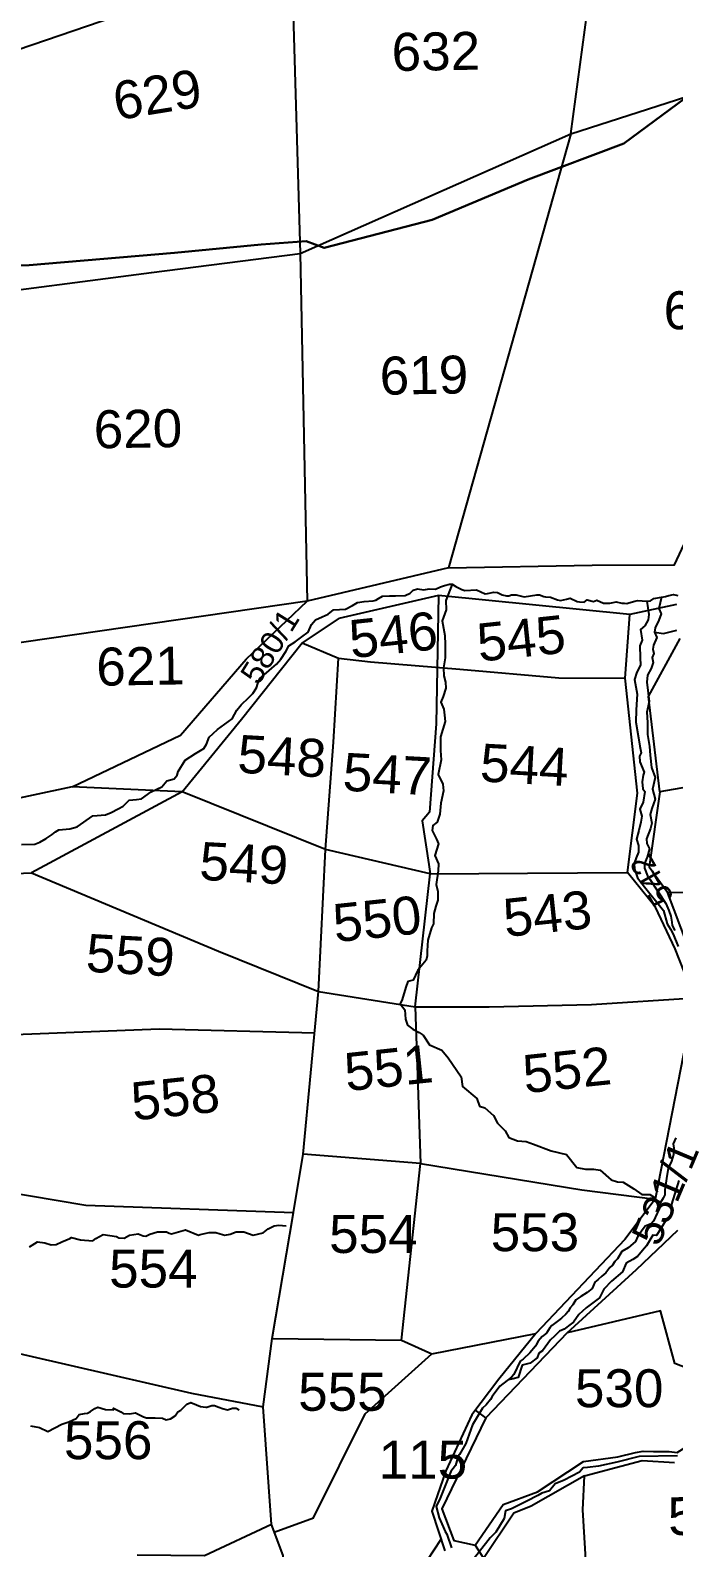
# Model space of a CAD drawing. Header units: inches. Extents: x 304037 to 460575, y 1453943 to 1639883.
# Drawn here: x 327582 to 328018, y 1606310 to 1607338 of the extents above; entities that cross this region are included whole.
import ezdxf

# ---------------------------------------------------------------- set-up
doc = ezdxf.new("R2010")
doc.units = ezdxf.units.IN
doc.header["$MEASUREMENT"] = 0
doc.linetypes.add('ACAD_ISO07W100', pattern=[3, 0, -3])
doc.layers.add('FOOTPATH', color=150, linetype='ACAD_ISO07W100', lineweight=30)
for name, color, linetype in [('NALA', 4, 'Continuous'), ('SURVEY_BND', 7, 'Continuous'), ('SURVEY_NO', 7, 'Continuous')]:
    doc.layers.add(name, color=color, linetype=linetype)
doc.styles.get("Standard").update_dxf_attribs({"font": 'arial.ttf'})

# ---------------------------------------------------------------- blocks, each defined once
blk = doc.blocks.new('KALUVOYA')
at = {"layer": 'FOOTPATH', "linetype": 'ByBlock'}
blk.add_lwpolyline([(-279.339, 331.303), (-273.23, 333.844), (-265.8, 337.072), (-258.116, 340.223), (-251.365, 342.85), (-243.077, 345.166), (-230.742, 348.068), (-222.473, 349.063), (-212.92, 349.409), (-203.345, 350.228), (-197.648, 350.772), (-194.674, 350.986), (-193.502, 350.544), (-186.387, 352.408), (-180.081, 355.056), (-173.777, 357.427), (-165.61, 363.471), (-159.651, 366.606)], dxfattribs=at)
at = {"layer": 'NALA'}
for points in [[(-213.401, 311.246), (-212.531, 311.273), (-212.196, 311.407), (-211.767, 311.634), (-211.379, 311.902), (-211.164, 312.076), (-210.95, 312.223), (-210.227, 312.29), (-209.731, 312.424), (-208.706, 313.148), (-207.88, 313.214), (-207.496, 313.369), (-207.047, 313.59), (-206.715, 313.781), (-206.479, 314.002), (-206.302, 314.171), (-205.823, 314.216), (-205.505, 314.26), (-204.87, 314.727), (-204.163, 315.058), (-203.823, 315.449), (-203.359, 315.581), (-203.145, 315.824), (-203.086, 316.067), (-202.617, 316.801), (-201.955, 317.239), (-201.401, 317.577), (-201.22, 317.858), (-201.038, 318.329), (-200.79, 318.56), (-200.492, 318.832), (-199.546, 319.532), (-199.232, 320.094), (-198.951, 320.449), (-198.447, 320.928), (-198.182, 321.208), (-197.943, 321.572), (-197.852, 321.852), (-197.719, 322.191), (-197.272, 322.565), (-196.925, 322.878), (-196.628, 323.134), (-196.33, 323.456), (-196.008, 323.96), (-195.816, 324.337), (-195.394, 324.617), (-194.956, 324.931), (-194.543, 325.245), (-194.32, 325.757), (-194.047, 326.062), (-193.625, 326.261), (-193.229, 326.434), (-192.873, 326.706), (-192.07, 326.767), (-191.615, 326.999), (-191.292, 327.205), (-190.846, 327.263), (-190.267, 327.304), (-190.086, 327.345), (-189.904, 327.469), (-189.639, 327.618), (-189.185, 327.643), (-188.796, 327.643), (-188.159, 327.671), (-187.826, 327.817), (-187.631, 328.007), (-187.347, 328.101), (-186.917, 328.028), (-186.576, 328.105), (-186.156, 328.073), (-185.819, 328.231), (-185.563, 328.332), (-185.239, 328.401), (-185.056, 328.401), (-184.825, 328.267), (-184.431, 328.069), (-184.232, 328.004), (-183.455, 328.043), (-182.878, 327.781), (-182.723, 327.792), (-182.317, 327.883), (-182.072, 327.872), (-181.774, 327.706), (-181.482, 327.649), (-181.317, 327.655), (-181.162, 327.712), (-180.853, 327.712), (-180.322, 327.569), (-179.49, 327.706), (-179.312, 327.711), (-179.026, 327.609), (-178.906, 327.574), (-178.592, 327.569), (-178.129, 327.38), (-177.934, 327.329), (-177.528, 327.431), (-177.288, 327.494), (-176.825, 327.283), (-176.682, 327.243), (-176.361, 327.237), (-176.167, 327.374), (-175.75, 327.283), (-175.544, 327.357), (-175.096, 327.163), (-174.684, 327.157), (-174.45, 327.209), (-174.261, 327.243), (-173.889, 327.157), (-173.706, 327.157), (-173.563, 327.134), (-173.42, 327.18), (-173.034, 327.3), (-172.857, 327.345), (-172.542, 327.317), (-172.233, 327.294), (-171.999, 327.328), (-171.776, 327.477), (-171.284, 327.562), (-171.012, 327.606), (-170.788, 327.678), (-170.487, 327.738), (-170.207, 327.678)], [(-171.733, 325.256), (-171.138, 325.176), (-170.528, 325.328), (-170.274, 325.393)], [(-185.056, 328.401), (-185.471, 327.334), (-185.462, 326.728), (-185.71, 326.003), (-185.548, 325.027), (-185.514, 324.43), (-185.514, 323.978), (-185.505, 323.56), (-185.625, 322.908), (-185.608, 322.379), (-185.497, 321.961), (-185.463, 321.56), (-185.651, 321.017), (-185.788, 320.642), (-185.591, 320.181), (-185.557, 319.772), (-185.514, 319.371), (-185.813, 318.359), (-185.813, 317.455), (-185.771, 316.841), (-185.976, 315.877), (-185.66, 315.242), (-185.626, 314.807), (-185.796, 313.996), (-185.865, 313.254), (-186.028, 312.746), (-186.326, 312.515), (-186.361, 312.191), (-186.079, 311.62), (-185.951, 311.304), (-186.181, 310.542), (-185.942, 309.996), (-185.968, 309.536), (-186.105, 308.638), (-185.982, 308.16), (-185.996, 307.601), (-186.119, 307.205), (-186.256, 306.714), (-186.283, 306.045), (-186.406, 305.772), (-186.652, 304.974), (-186.693, 304.264), (-186.679, 303.923), (-186.761, 303.637), (-187.294, 302.995), (-187.608, 302.321), (-187.964, 302.239), (-188.087, 301.871), (-188.332, 301.066), (-188.469, 300.766), (-188.155, 300.366), (-188.114, 299.752), (-187.977, 299.37), (-187.636, 299.097), (-187.212, 298.879), (-186.953, 298.702), (-186.529, 298.072), (-185.709, 297.731), (-185.299, 297.212), (-184.452, 295.97), (-184.356, 295.329), (-183.412, 294.53), (-183.234, 294.039), (-182.893, 293.93), (-182.319, 293.425), (-182.046, 292.906), (-181.841, 292.688), (-181.54, 292.415), (-181.308, 291.968), (-180.734, 291.746), (-180.16, 291.706), (-179.682, 291.542), (-178.521, 291.091), (-177.517, 290.854), (-176.824, 290.007), (-176.266, 289.892), (-175.707, 289.892), (-175.284, 289.815), (-174.571, 289.181), (-174.148, 289.046), (-173.782, 289.046), (-173.07, 288.604), (-172.55, 288.221), (-172.01, 288.221), (-172.01, 288.221), (-171.734, 288.048), (-171.66, 287.922), (-171.314, 287.695)], [(-172.233, 327.294), (-172.119, 326.427), (-172.161, 326.059), (-172.381, 325.684), (-172.657, 325.429), (-172.551, 324.738), (-172.693, 324.356), (-172.679, 323.578), (-172.664, 323.075), (-172.905, 322.63), (-173.054, 322.141), (-172.875, 321.164), (-172.944, 320.136), (-172.962, 319.339), (-172.787, 318.298), (-172.686, 317.758), (-172.599, 317.312), (-172.709, 317.092), (-172.709, 317.092), (-172.685, 316.721), (-172.403, 316.04), (-172.482, 315.844), (-172.552, 315.393), (-172.497, 314.946), (-172.363, 314.774), (-172.481, 314.061), (-172.693, 313.599), (-172.559, 313.137), (-172.63, 312.754), (-172.748, 312.202), (-172.913, 311.622), (-172.772, 311.2), (-172.779, 310.761), (-172.937, 310.398), (-173.062, 310.022), (-173.039, 309.654), (-172.851, 309.088), (-172.607, 308.775), (-172.474, 308.595), (-171.14, 306.937), (-170.898, 306.041), (-170.673, 305.693), (-170.495, 305.376), (-170.154, 304.553)], [(-170.303, 291.947), (-170.491, 291.562), (-170.448, 291.271), (-170.457, 290.866), (-170.585, 290.421), (-170.808, 289.95), (-170.928, 289.274), (-171.04, 288.534), (-171.04, 288.208), (-171.134, 287.977), (-171.314, 287.695), (-171.382, 287.301), (-171.537, 286.985), (-171.768, 286.471), (-171.932, 286.295), (-172.317, 286.132), (-172.814, 285.482), (-172.968, 285.123), (-173.44, 284.72), (-173.851, 284.463), (-174.142, 283.984), (-174.331, 283.819), (-174.468, 283.571), (-174.657, 283.417), (-174.914, 283.07), (-175.187, 282.843), (-175.415, 282.633), (-175.629, 282.452), (-175.751, 282.174), (-175.802, 282.027), (-176.138, 281.767), (-176.55, 281.506), (-176.877, 281.274), (-177.084, 280.962), (-177.263, 280.761), (-177.385, 280.524), (-177.549, 280.334), (-177.84, 280.085), (-178.02, 279.927), (-178.47, 279.596), (-178.587, 279.443), (-178.809, 279.084), (-179.105, 278.868), (-179.364, 278.567), (-179.501, 278.324), (-179.538, 278.234), (-179.91, 277.782), (-180.348, 277.385), (-180.539, 277.243), (-180.97, 276.357), (-181.116, 276.178), (-181.893, 275.594), (-182.4, 274.908), (-182.497, 274.714), (-182.795, 274.372), (-183.033, 274.156), (-183.675, 273.053), (-184.115, 271.818), (-184.536, 271.097), (-184.63, 270.985), (-184.809, 270.374), (-185.108, 269.972), (-185.408, 269.214), (-185.811, 268.211), (-186.064, 267.668), (-185.886, 266.917), (-185.614, 266.337), (-185.474, 266.029), (-185.38, 265.842), (-185.062, 264.949)], [(-171.284, 327.562), (-171.455, 326.813), (-171.304, 326.456), (-171.447, 326.052), (-171.701, 325.549), (-171.733, 325.256), (-171.582, 324.907), (-171.804, 324.4), (-171.836, 324.146), (-171.781, 323.848), (-171.884, 323.586), (-171.813, 323.253), (-171.955, 322.856), (-172.194, 322.428), (-172.233, 321.96), (-172.091, 320.686), (-172.245, 319.997), (-172.202, 319.314), (-172.188, 318.518), (-172.06, 317.736), (-172.017, 317.162), (-171.917, 316.337), (-171.69, 315.697), (-171.86, 314.923), (-171.689, 314.269), (-171.903, 313.643), (-172.003, 313.245), (-171.899, 312.689), (-171.99, 312.319), (-172.243, 311.642), (-172.233, 311.339), (-172.061, 310.992), (-172.218, 310.441), (-172.39, 310.025), (-172.38, 309.707), (-172.179, 309.202), (-172.037, 308.986), (-170.972, 307.381), (-170.775, 306.919), (-170.657, 306.555), (-170.578, 306.151), (-170.559, 305.945), (-170.381, 305.61)], [(-170.101, 289.141), (-170.592, 287.594), (-170.627, 286.889), (-170.937, 286.562), (-171.575, 285.533), (-171.817, 285.545), (-172.239, 284.833), (-172.372, 284.689), (-172.833, 284.13), (-173.146, 283.936), (-173.569, 283.699), (-173.822, 283.125), (-174.55, 282.525), (-175.051, 281.99), (-175.245, 281.601), (-175.33, 281.415), (-176.209, 280.756), (-176.691, 280.317), (-177.04, 279.814), (-177.2, 279.712), (-177.657, 279.341), (-177.961, 279.222), (-178.291, 278.885), (-178.545, 278.64), (-179.087, 277.928), (-179.317, 277.766), (-179.425, 277.455), (-179.886, 277.117), (-180.413, 276.969), (-180.672, 276.172), (-181.004, 276.087), (-181.332, 276.016)]]:
    blk.add_lwpolyline(points, dxfattribs=at)
at = {"layer": 'NALA', "linetype": 'ByBlock'}
for points in [[(-170.197, 271.02), (-172.707, 270.967), (-174.183, 270.591), (-175.389, 270.32), (-176.112, 270.252), (-176.391, 270.214), (-176.646, 269.944), (-177.65, 269.407), (-178.244, 269.159), (-178.622, 268.706), (-179.111, 268.548), (-179.39, 268.398), (-180.112, 268.029), (-181.123, 267.521), (-181.507, 267.386), (-181.597, 266.89), (-182.147, 265.987), (-182.516, 265.611), (-183.776, 264.014)], [(-212.864, 284.762), (-212.323, 285.079), (-211.844, 285.025), (-211.419, 284.894), (-211.103, 284.905), (-210.733, 285.079), (-210.21, 285.308), (-210.09, 285.362), (-209.502, 285.221), (-208.685, 285.155), (-208.489, 285.297), (-208.009, 285.569), (-207.138, 285.427), (-206.974, 285.34), (-206.626, 285.33), (-206.277, 285.515), (-205.7, 285.612), (-205.373, 285.482), (-205.199, 285.46), (-204.937, 285.602), (-204.436, 285.754), (-203.848, 285.754), (-203.662, 285.667), (-203.51, 285.612), (-202.588, 285.874), (-201.738, 285.526), (-201.63, 285.58), (-201.019, 285.711), (-200.584, 285.711), (-200.311, 285.624), (-200.006, 285.526), (-199.636, 285.591), (-199.244, 285.754), (-198.753, 285.754), (-198.132, 285.526), (-197.468, 285.678), (-197.141, 285.95), (-196.76, 286.146), (-196.433, 286.179), (-195.964, 286.135)], [(-212.792, 272.974), (-212.186, 272.853), (-211.652, 272.591), (-210.73, 273.075), (-210.266, 273.236), (-209.782, 273.458), (-209.58, 273.71), (-209.237, 273.781), (-209.025, 273.811), (-208.843, 273.902), (-208.55, 274.113), (-208.359, 274.204), (-207.841, 274.04), (-207.321, 274.016), (-207.316, 274.125), (-206.835, 273.897), (-206.672, 273.778), (-206.26, 273.763), (-205.864, 273.818), (-205.334, 273.57), (-205.151, 273.491), (-204.586, 273.506), (-204.586, 273.506), (-204.103, 273.466), (-203.86, 273.372), (-203.558, 273.421), (-203.261, 273.639), (-203.077, 273.896), (-202.894, 274), (-202.488, 274.396), (-202.224, 274.506), (-201.847, 274.343), (-201.585, 274.244), (-201.243, 274.195), (-201.169, 274.2), (-200.856, 274.313), (-200.673, 274.308), (-200.386, 274.19), (-200.153, 274.106), (-199.813, 274.021), (-199.491, 274.145), (-199.243, 274.14), (-199.045, 274.021)]]:
    blk.add_lwpolyline(points, dxfattribs=at)
at = {"layer": 'SURVEY_BND'}
for points in [[(-177.256, 358.067), (-167.105, 361.351), (-157.166, 364.207), (-144.42, 368.132), (-140.448, 369.28), (-142.177, 379.074)], [(-185.31, 329.487), (-175.846, 329.658), (-170.415, 329.699), (-168.195, 334.484), (-160.362, 342.809), (-154.321, 352.23), (-150.523, 358.247), (-145.837, 363.351), (-140.448, 369.28), (-140.051, 368.471), (-134.579, 371.924), (-129.818, 375.153), (-124.237, 361.477), (-134.679, 356.125), (-134.579, 371.924)], [(-217.689, 347.24), (-217.527, 351.506), (-216.447, 362.655), (-204.515, 366.72), (-195.666, 369.711), (-195.076, 350.172), (-177.256, 358.067), (-175.418, 371.793), (-185.626, 370.798), (-195.666, 369.711)], [(-177.256, 358.067), (-185.31, 329.487), (-194.601, 327.292)], [(-217.689, 347.24), (-204.866, 348.922), (-195.076, 350.172), (-194.601, 327.292), (-218.425, 323.834)], [(-202.831, 314.716), (-210.067, 315.046), (-202.926, 318.462), (-198.621, 323.47), (-194.601, 327.292)], [(-170.287, 327.078), (-173.364, 326.413), (-185.958, 327.673), (-192.508, 326.151), (-194.936, 324.544), (-192.537, 323.537), (-190.431, 323.288), (-184.551, 322.818), (-178.035, 322.246), (-173.675, 322.218), (-173.364, 326.413)], [(-185.958, 327.673), (-186.104, 319.222), (-186.542, 313.395), (-187.028, 312.832), (-186.583, 309.952), (-186.504, 309.337), (-193.38, 310.937), (-192.867, 318.007), (-192.537, 323.537)], [(-156.505, 317.35), (-171.388, 314.741), (-172.129, 321.024), (-170.036, 324.834)], [(-193.38, 310.937), (-202.831, 314.716), (-198.926, 319.519), (-194.936, 324.544)], [(-193.835, 301.576), (-187.469, 300.577), (-186.504, 309.337), (-180.076, 309.383), (-173.501, 309.419), (-172.852, 314.648), (-173.675, 322.218)], [(-171.388, 314.741), (-172.07, 309.801), (-170.863, 308.131), (-155.195, 307.948), (-156.774, 317.323)], [(-210.067, 315.046), (-215.52, 313.889)], [(-202.831, 314.716), (-212.744, 309.381), (-200.424, 304.233), (-193.835, 301.576), (-193.38, 310.937)], [(-194.089, 298.845), (-204.324, 299.084), (-214.961, 298.665), (-216.008, 306.153), (-216.514, 309.219), (-212.744, 309.381)], [(-187.469, 300.577), (-182.608, 300.57), (-175.874, 300.739), (-169.089, 301.169), (-170.363, 304.4), (-171.656, 307.151), (-173.501, 309.419)], [(-153.765, 298.637), (-162.27, 298.08), (-168.148, 298.163), (-168.296, 301.34), (-170.863, 308.131)], [(-169.089, 301.169), (-171.66, 287.922), (-173.655, 285.27), (-179.524, 279.06), (-181.956, 276.051), (-183.726, 273.701), (-185.444, 270.015), (-186.364, 267.369), (-185.505, 264.753)], [(-187.469, 300.577), (-187.109, 290.246), (-194.833, 290.857), (-193.835, 301.576)], [(-214.277, 298.692), (-214.74, 288.432), (-209.155, 287.502), (-195.471, 287.03), (-194.833, 290.857)], [(-187.109, 290.246), (-176.496, 288.537), (-171.66, 287.922)], [(-160.416, 278.06), (-164.778, 275.386), (-167.101, 275.814), (-170.371, 277.098), (-171.318, 280.567), (-177.462, 279.105), (-172.904, 283.277), (-170.173, 285.875)], [(-176.32, 269.703), (-173.915, 270.337), (-172.512, 270.701), (-170.388, 270.582)], [(-177.462, 279.105), (-182.812, 273.504), (-183.49, 274.014)], [(-182.812, 273.504), (-185.696, 267.504), (-184.907, 265.438), (-183.512, 265.124), (-181.658, 267.795), (-179.396, 268.638), (-176.368, 270.63), (-174.113, 270.947), (-172.949, 271.237), (-172.459, 271.322), (-171.769, 271.291), (-170.728, 271.291), (-170.207, 271.23), (-167.814, 272.732), (-164.578, 272.483), (-164.778, 275.386)], [(-183.512, 265.124), (-182.612, 263.71), (-181.507, 261.381), (-181.542, 258.166), (-181.386, 254.881), (-181.938, 250.576), (-180.851, 250.421), (-180.488, 251.128), (-175.873, 251.596), (-176.719, 254.614), (-176.027, 260.886), (-176.407, 267.453), (-176.32, 269.703), (-179.809, 267.702), (-180.963, 267.236), (-182.958, 264.254)]]:
    blk.add_lwpolyline(points, dxfattribs=at)
at = {"layer": 'SURVEY_BND', "linetype": 'ByBlock'}
for points in [[(-196.872, 278.73), (-188.358, 278.621), (-187.109, 290.246)], [(-218.237, 278.795), (-202.179, 275.131), (-197.477, 274.216), (-196.872, 278.73), (-195.471, 287.03)], [(-188.358, 278.621), (-186.375, 277.721), (-179.524, 279.06)], [(-196.731, 265.973), (-194.149, 266.922), (-190.761, 273.759), (-186.375, 277.721)], [(-196.923, 266.473), (-197.477, 274.216)], [(-205.674, 257.42), (-203.534, 255.727), (-202.704, 255.472), (-198.029, 254.999), (-196.774, 254.82), (-194.64, 257.113), (-195.976, 261.295), (-196.145, 264.445), (-196.923, 266.473), (-201.322, 264.412), (-205.761, 264.444)], [(-194.64, 257.113), (-190.67, 260.079), (-188.055, 261.993), (-185.753, 265.509)]]:
    blk.add_lwpolyline(points, dxfattribs=at)
at = {"layer": 'SURVEY_NO', "linetype": 'ByBlock'}
for s, height, rotation, p in [('632', 2.5, 0.98185, (-189.043, 362.198)), ('629', 2.5, 9.4014, (-207.168, 358.938)), ('618', 2.5, 0.98185, (-171.127, 345.188)), ('619', 2.5, 0.98185, (-189.816, 340.878)), ('620', 2.5, 0.98185, (-208.641, 337.333)), ('580/1', 1.5, 58.10974, (-197.812, 321.687)), ('546', 2.5, 6.07698, (-191.699, 323.524)), ('545', 2.5, 6.07698, (-183.275, 323.301)), ('621', 2.5, 0.98185, (-208.463, 321.702)), ('548', 2.5, 356.88352, (-199.229, 315.989)), ('544', 2.5, 356.88352, (-183.263, 315.426)), ('547', 2.5, 356.88352, (-192.299, 314.814)), ('549', 2.5, 356.88352, (-201.729, 308.938)), ('542', 1.5, 119.34584, (-170.405, 307.765)), ('550', 2.5, 6.07698, (-192.751, 304.821)), ('543', 2.5, 6.07698, (-181.539, 305.171)), ('559', 2.5, 356.88352, (-209.2, 302.878)), ('551', 2.5, 6.07698, (-191.991, 295.011)), ('552', 2.5, 6.07698, (-180.245, 294.884)), ('558', 2.5, 6.07698, (-206.031, 293.069)), ('531/1', 2, 67.24372, (-171.437, 284.715)), ('554', 2.5, 0.02818, (-193.131, 284.359)), ('553', 2.5, 0.02818, (-182.493, 284.486)), ('554', 2.5, 0.02818, (-207.612, 282.073)), ('555', 2.5, 0.02818, (-195.163, 273.967)), ('530', 2.5, 0.02818, (-176.941, 274.213)), ('556', 2.5, 0.02818, (-210.58, 270.77)), ('115', 2.5, 0.02818, (-189.859, 269.502)), ('516', 2.5, 2.50393, (-170.764, 265.762))]:
    blk.add_text(s, height=height, rotation=rotation, dxfattribs=at).set_placement(p)

msp = doc.modelspace()

# ---------------------------------------------------------------- block references
at = {"layer": 'SURVEY_NO', "linetype": 'ByBlock', "xscale": 10.28897121464032, "yscale": 10.28897121457703, "zscale": 10.28897121467575, "rotation": 359.9644961035237}
msp.add_blockref('KALUVOYA', (329769.8, 1603582.8), dxfattribs=at)

doc.saveas('drawing.dxf')
